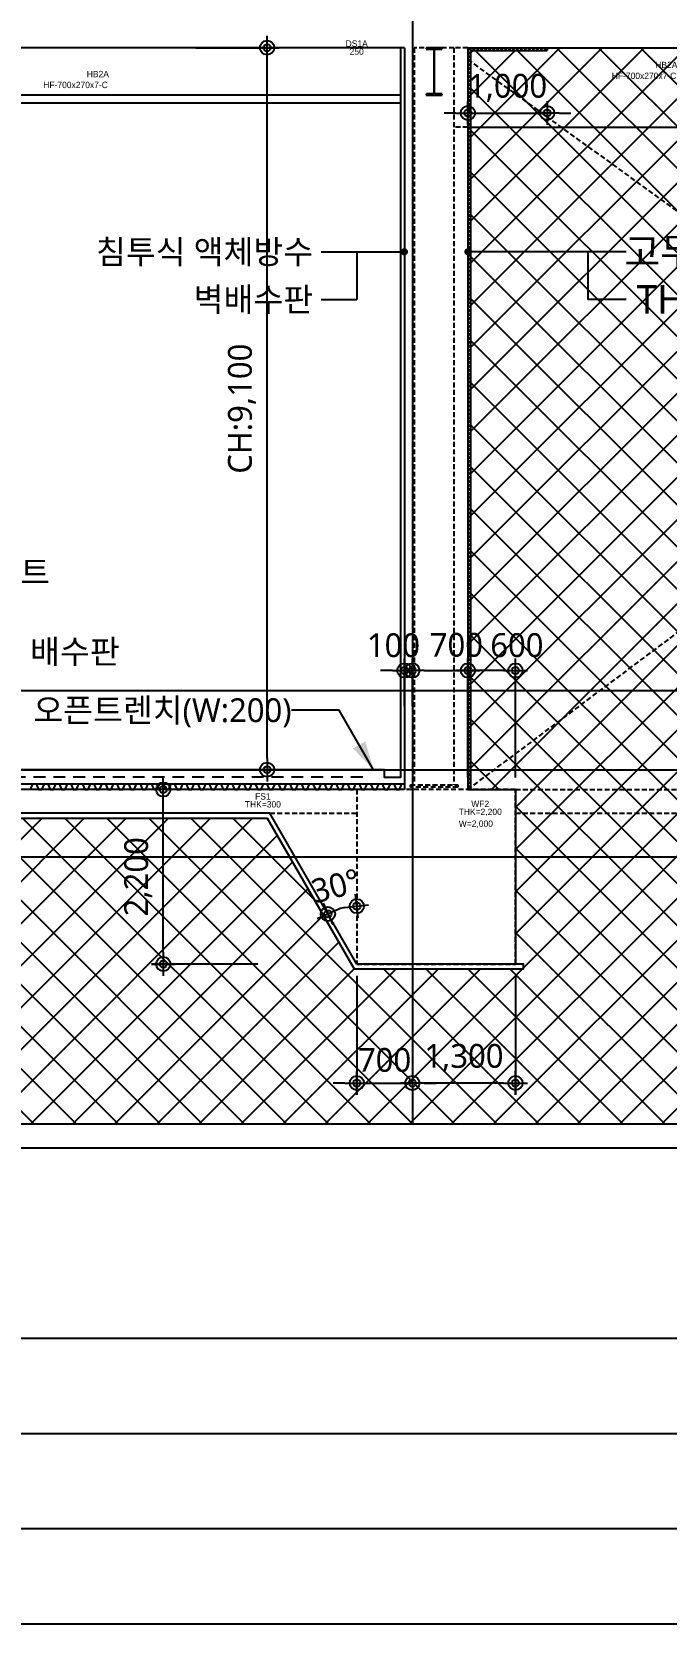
# Model space of a CAD drawing. Header units: millimetres. Extents: x 0 to 244676, y -5263 to 84354.
# Drawn here: x 192503 to 200500, y 46709 to 66779 of the extents above; entities that cross this region are included whole.
import ezdxf
from ezdxf.enums import TextEntityAlignment as Align

# ---------------------------------------------------------------- set-up
doc = ezdxf.new("R2010")
doc.units = ezdxf.units.MM
doc.header["$LTSCALE"] = 100
doc.header["$MEASUREMENT"] = 0
doc.header["$PDSIZE"] = -10
for name, pattern in [('CENTER', [2, 1.25, -0.25, 0.25, -0.25]), ('HID', [2.5, 1.5, -1]), ('HIDDEN2', [0.1875, 0.125, -0.0625])]:
    doc.linetypes.add(name, pattern=pattern)
doc.layers.get('Defpoints').update_dxf_attribs({"color": 171, "linetype": 'CONTINUOUS'})
for name, color, linetype in [('251', 251, 'CONTINUOUS'), ('CEN(ST)', 1, 'CENTER'), ('CON', 2, 'CONTINUOUS'), ('DIM', 7, 'CONTINUOUS'), ('ELE-5', 5, 'CONTINUOUS'), ('ELE-6', 8, 'CONTINUOUS'), ('FIN', 8, 'CONTINUOUS'), ('HAT-252', 252, 'CONTINUOUS'), ('LED', 7, 'CONTINUOUS'), ('NDIM', 7, 'CONTINUOUS'), ('TEXT(MIN)', 7, 'CONTINUOUS'), ('TEXT(노트)', 7, 'CONTINUOUS'), ('wire-meshes', 1, 'CONTINUOUS'), ('배수판', 5, 'CONTINUOUS'), ('벽배수판', 3, 'CONTINUOUS')]:
    doc.layers.add(name, color=color, linetype=linetype)
doc.styles.add('CGS', font='cgse', dxfattribs={"bigfont": 'cgs'})
doc.styles.add('TE', font='malgun_0.ttf')
doc.styles.add('나눔바른고딕', font='NanumBarunGothic.ttf')
doc.dimstyles.new('BA', dxfattribs={"dimscale": 500, "dimtxt": 3, "dimasz": 1, "dimexe": 1, "dimexo": 5, "dimgap": 0.9, "dimtad": 1, "dimdec": 0, "dimdsep": 46, "dimlunit": 6, "dimtxsty": 'TE', "dimblk": 'DDD', "dimcen": 2.5, "dimclrd": 256, "dimclre": 256, "dimclrt": 3, "dimazin": 2, "dimtfac": 1, "dimtdec": 0, "dimtix": 1, "dimtmove": 2, "dimatfit": 3, "dimldrblk": 'DDD', "dimfxl": 1, "dimtolj": 1, "dimtzin": 0, "dimarcsym": 2})

# ---------------------------------------------------------------- blocks, each defined once
blk = doc.blocks.new('DDD')
at = {"layer": 'DIM', "color": 0}
for p, q in [((-1, 0), (1, 0)), ((0, -1), (0, 1))]:
    blk.add_line(p, q, dxfattribs=at)
for radius in [0.6, 0.3]:
    blk.add_circle((0, 0), radius, dxfattribs=at)
blk = doc.blocks.new('*D208')
at = {"layer": 'Defpoints', "color": 0, "ltscale": 0.4, "transparency": 16777216}
for p in [(193819, 66579), (195469, 66579), (193819, 57479)]:
    blk.add_point(p, dxfattribs=at)
at = {"layer": 'NDIM', "lineweight": -2, "ltscale": 0.4, "transparency": 16777216}
for p, q in [((194569, 66579), (195619, 66579)), ((195469, 57629), (195469, 66429)), ((194569, 57479), (195619, 57479))]:
    blk.add_line(p, q, dxfattribs=at)
at = {"layer": 'NDIM', "lineweight": -2, "ltscale": 0.4, "transparency": 16777216, "xscale": 150, "yscale": 150, "zscale": 150}
for p, rotation in [((195469, 66579), 90), ((195469, 57479), 270)]:
    blk.add_blockref('DDD', p, dxfattribs=dict(at, rotation=rotation))
at = {"layer": 'NDIM', "color": 3, "ltscale": 0.4, "transparency": 16777216, "insert": (195153, 62029), "char_height": 300, "attachment_point": 5, "rotation": 90, "style": 'TE'}
blk.add_mtext('\\A1;CH:9,100', dxfattribs=at)
blk = doc.blocks.new('*D221')
at = {"layer": 'Defpoints', "color": 0, "ltscale": 0.4, "transparency": 16777216}
for p in [(198000, 66544), (199000, 66544), (199000, 65756)]:
    blk.add_point(p, dxfattribs=at)
at = {"layer": 'NDIM', "lineweight": -2, "ltscale": 0.4, "transparency": 16777216}
for p, q in [((197850, 65756), (197700, 65756)), ((198000, 65794), (198000, 65606)), ((198000, 65756), (199000, 65756)), ((199000, 65794), (199000, 65606)), ((199150, 65756), (199300, 65756))]:
    blk.add_line(p, q, dxfattribs=at)
at = {"layer": 'NDIM', "lineweight": -2, "ltscale": 0.4, "transparency": 16777216, "xscale": 150, "yscale": 150, "zscale": 150}
blk.add_blockref('DDD', (198000, 65756), dxfattribs=at)
at = {"layer": 'NDIM', "lineweight": -2, "ltscale": 0.4, "transparency": 16777216, "xscale": 150, "yscale": 150, "zscale": 150, "rotation": 180}
blk.add_blockref('DDD', (199000, 65756), dxfattribs=at)
at = {"layer": 'NDIM', "color": 3, "ltscale": 0.4, "transparency": 16777216, "insert": (198500, 66072), "char_height": 300, "attachment_point": 5, "style": 'TE'}
blk.add_mtext('\\A1;1,000', dxfattribs=at)
blk = doc.blocks.new('*D191')
at = {"layer": 'Defpoints', "color": 0, "ltscale": 0.4, "transparency": 16777216}
for p in [(194160, 57229), (195503, 57229), (195503, 55029)]:
    blk.add_point(p, dxfattribs=at)
at = {"layer": 'NDIM', "lineweight": -2, "ltscale": 0.4, "transparency": 16777216}
for p, q in [((195353, 57229), (194010, 57229)), ((194160, 55179), (194160, 57079)), ((195353, 55029), (194010, 55029))]:
    blk.add_line(p, q, dxfattribs=at)
at = {"layer": 'NDIM', "lineweight": -2, "ltscale": 0.4, "transparency": 16777216, "xscale": 150, "yscale": 150, "zscale": 150}
for p, rotation in [((194160, 57229), 90), ((194160, 55029), 270)]:
    blk.add_blockref('DDD', p, dxfattribs=dict(at, rotation=rotation))
at = {"layer": 'NDIM', "color": 3, "ltscale": 0.4, "transparency": 16777216, "insert": (193845, 56129), "char_height": 300, "attachment_point": 5, "rotation": 90, "style": 'TE'}
blk.add_mtext('\\A1;2,200', dxfattribs=at)
blk = doc.blocks.new('*D192')
at = {"layer": 'Defpoints', "color": 0, "ltscale": 0.4, "transparency": 16777216}
for p in [(196600, 55029), (197300, 55029), (197300, 53529)]:
    blk.add_point(p, dxfattribs=at)
at = {"layer": 'NDIM', "lineweight": -2, "ltscale": 0.4, "transparency": 16777216}
for p, q in [((196600, 54879), (196600, 53379)), ((197300, 54879), (197300, 53379)), ((196450, 53529), (196300, 53529)), ((196600, 53529), (197300, 53529)), ((197450, 53529), (197600, 53529))]:
    blk.add_line(p, q, dxfattribs=at)
at = {"layer": 'NDIM', "lineweight": -2, "ltscale": 0.4, "transparency": 16777216, "xscale": 150, "yscale": 150, "zscale": 150}
blk.add_blockref('DDD', (196600, 53529), dxfattribs=at)
at = {"layer": 'NDIM', "lineweight": -2, "ltscale": 0.4, "transparency": 16777216, "xscale": 150, "yscale": 150, "zscale": 150, "rotation": 180}
blk.add_blockref('DDD', (197300, 53529), dxfattribs=at)
at = {"layer": 'NDIM', "color": 3, "ltscale": 0.4, "transparency": 16777216, "insert": (196950, 53819), "char_height": 300, "attachment_point": 5, "style": 'TE'}
blk.add_mtext('\\A1;700', dxfattribs=at)
blk = doc.blocks.new('*D193')
at = {"layer": 'Defpoints', "color": 0, "ltscale": 0.4, "transparency": 16777216}
for p in [(195878, 56279), (196600, 56279), (196473, 55748), (196600, 55029), (196600, 55029)]:
    blk.add_point(p, dxfattribs=at)
at = {"layer": 'NDIM', "lineweight": -2, "ltscale": 0.4, "transparency": 16777216}
blk.add_arc((196600, 55029), 730, 101.7945, 108.2055, dxfattribs=at)
at = {"layer": 'NDIM', "lineweight": -2, "ltscale": 0.4, "transparency": 16777216, "xscale": 150, "yscale": 150, "zscale": 150}
for p, rotation in [((196235, 55661), 204.1027424102794), ((196600, 55759), 5.897257589603462)]:
    blk.add_blockref('DDD', p, dxfattribs=dict(at, rotation=rotation))
at = {"layer": 'NDIM', "color": 3, "ltscale": 0.4, "transparency": 16777216, "insert": (196336, 56014), "char_height": 300, "attachment_point": 5, "rotation": 15, "style": 'TE'}
blk.add_mtext('\\A1;30°', dxfattribs=at)
blk = doc.blocks.new('*D194')
at = {"layer": 'Defpoints', "color": 0, "ltscale": 0.4, "transparency": 16777216}
for p in [(197300, 55029), (198600, 55029), (197300, 53529)]:
    blk.add_point(p, dxfattribs=at)
at = {"layer": 'NDIM', "lineweight": -2, "ltscale": 0.4, "transparency": 16777216}
for p, q in [((197300, 54879), (197300, 53379)), ((198600, 54879), (198600, 53379)), ((198450, 53529), (197450, 53529))]:
    blk.add_line(p, q, dxfattribs=at)
at = {"layer": 'NDIM', "lineweight": -2, "ltscale": 0.4, "transparency": 16777216, "xscale": 150, "yscale": 150, "zscale": 150, "rotation": 180}
blk.add_blockref('DDD', (197300, 53529), dxfattribs=at)
at = {"layer": 'NDIM', "lineweight": -2, "ltscale": 0.4, "transparency": 16777216, "xscale": 150, "yscale": 150, "zscale": 150}
blk.add_blockref('DDD', (198600, 53529), dxfattribs=at)
at = {"layer": 'NDIM', "color": 3, "ltscale": 0.4, "transparency": 16777216, "insert": (197950, 53845), "char_height": 300, "attachment_point": 5, "style": 'TE'}
blk.add_mtext('\\A1;1,300', dxfattribs=at)
blk = doc.blocks.new('*D195')
at = {"layer": 'Defpoints', "color": 0, "ltscale": 0.4, "transparency": 16777216}
for p in [(198000, 58729), (197300, 58129), (198000, 58129)]:
    blk.add_point(p, dxfattribs=at)
at = {"layer": 'NDIM', "lineweight": -2, "ltscale": 0.4, "transparency": 16777216}
for p, q in [((197300, 58279), (197300, 58879)), ((198000, 58279), (198000, 58879)), ((197450, 58729), (197850, 58729))]:
    blk.add_line(p, q, dxfattribs=at)
at = {"layer": 'NDIM', "lineweight": -2, "ltscale": 0.4, "transparency": 16777216, "xscale": 150, "yscale": 150, "zscale": 150, "rotation": 180}
blk.add_blockref('DDD', (197300, 58729), dxfattribs=at)
at = {"layer": 'NDIM', "lineweight": -2, "ltscale": 0.4, "transparency": 16777216, "xscale": 150, "yscale": 150, "zscale": 150}
blk.add_blockref('DDD', (198000, 58729), dxfattribs=at)
at = {"layer": 'NDIM', "color": 3, "ltscale": 0.4, "transparency": 16777216, "insert": (197855, 59051), "char_height": 300, "attachment_point": 5, "style": 'TE'}
blk.add_mtext('\\A1;700', dxfattribs=at)
blk = doc.blocks.new('*D196')
at = {"layer": 'Defpoints', "color": 0, "ltscale": 0.4, "transparency": 16777216}
for p in [(197200, 58729), (197200, 58129), (197300, 58129)]:
    blk.add_point(p, dxfattribs=at)
at = {"layer": 'NDIM', "lineweight": -2, "ltscale": 0.4, "transparency": 16777216}
for p, q in [((197200, 58279), (197200, 58879)), ((197300, 58279), (197300, 58879)), ((197050, 58729), (196900, 58729)), ((197300, 58729), (197200, 58729)), ((197450, 58729), (197600, 58729))]:
    blk.add_line(p, q, dxfattribs=at)
at = {"layer": 'NDIM', "lineweight": -2, "ltscale": 0.4, "transparency": 16777216, "xscale": 150, "yscale": 150, "zscale": 150}
blk.add_blockref('DDD', (197200, 58729), dxfattribs=at)
at = {"layer": 'NDIM', "lineweight": -2, "ltscale": 0.4, "transparency": 16777216, "xscale": 150, "yscale": 150, "zscale": 150, "rotation": 180}
blk.add_blockref('DDD', (197300, 58729), dxfattribs=at)
at = {"layer": 'NDIM', "color": 3, "ltscale": 0.4, "transparency": 16777216, "insert": (197062, 59046), "char_height": 300, "attachment_point": 5, "style": 'TE'}
blk.add_mtext('\\A1;100', dxfattribs=at)
blk = doc.blocks.new('*D197')
at = {"layer": 'Defpoints', "color": 0, "ltscale": 0.4, "transparency": 16777216}
for p in [(198000, 58729), (198000, 57229), (198600, 57229)]:
    blk.add_point(p, dxfattribs=at)
at = {"layer": 'NDIM', "lineweight": -2, "ltscale": 0.4, "transparency": 16777216}
for p, q in [((198000, 57379), (198000, 58879)), ((198600, 57379), (198600, 58879)), ((198450, 58729), (198150, 58729))]:
    blk.add_line(p, q, dxfattribs=at)
at = {"layer": 'NDIM', "lineweight": -2, "ltscale": 0.4, "transparency": 16777216, "xscale": 150, "yscale": 150, "zscale": 150, "rotation": 180}
blk.add_blockref('DDD', (198000, 58729), dxfattribs=at)
at = {"layer": 'NDIM', "lineweight": -2, "ltscale": 0.4, "transparency": 16777216, "xscale": 150, "yscale": 150, "zscale": 150}
blk.add_blockref('DDD', (198600, 58729), dxfattribs=at)
at = {"layer": 'NDIM', "color": 3, "ltscale": 0.4, "transparency": 16777216, "insert": (198618, 59047), "char_height": 300, "attachment_point": 5, "style": 'TE'}
blk.add_mtext('\\A1;600', dxfattribs=at)

msp = doc.modelspace()

# ---------------------------------------------------------------- hatches: boundary and pattern name
at = {"layer": 'HAT-252', "ltscale": 10000}
h = msp.add_hatch(dxfattribs=at)
h.set_pattern_fill('ANSI37', color=256, scale=3000)
edge = h.paths.add_edge_path()
edge.add_line((216500, 67229), (216500, 53009))
edge.add_line((216500, 53009), (143300, 53009))
edge.add_line((143300, 53009), (143300, 56569))
edge.add_line((143300, 56569), (153934.6, 56569))
edge.add_line((153934.6, 56569), (154685.2, 57869))
edge.add_line((154685.2, 57869), (180663, 57869))
edge.add_line((180663, 57869), (181240.4, 56869))
edge.add_line((181240.4, 56869), (195468.4, 56869))
edge.add_line((195468.4, 56869), (196565.4, 54969))
edge.add_line((196565.4, 54969), (198700, 54969))
edge.add_line((198700, 54969), (198700, 55029))
edge.add_line((198700, 55029), (198600, 55029))
edge.add_line((198600, 55029), (198600, 57229))
edge.add_line((198600, 57229), (198035, 57229))
edge.add_line((198035, 57229), (198035, 66544))
edge.add_line((198035, 66544), (199000, 66544))
edge.add_line((199000, 66544), (199000, 66579))
edge.add_line((199000, 66579), (200641, 66579))
edge.add_line((200641, 66579), (200641, 66573))
edge.add_line((200641, 66573), (200703, 66573))
edge.add_arc((200703, 66561), 12, 0, 90, ccw=False)
edge.add_line((200715, 66561), (200715, 65897))
edge.add_arc((200733, 65897), 18, 180, 270)
edge.add_line((200733, 65879), (200967, 65879))
edge.add_arc((200967, 65897), 18, 270, 360)
edge.add_line((200985, 65897), (200985, 66561))
edge.add_arc((200997, 66561), 12, 90, 180, ccw=False)
edge.add_line((200997, 66573), (201059, 66573))
edge.add_line((201059, 66573), (201059, 66579))
edge.add_line((201059, 66579), (203891, 66579))
edge.add_line((203891, 66579), (203891, 66573))
edge.add_line((203891, 66573), (203953, 66573))
edge.add_arc((203953, 66561), 12, 0, 90, ccw=False)
edge.add_line((203965, 66561), (203965, 65897))
edge.add_arc((203983, 65897), 18, 180, 270)
edge.add_line((203983, 65879), (204217, 65879))
edge.add_arc((204217, 65897), 18, 270, 360)
edge.add_line((204235, 65897), (204235, 66561))
edge.add_arc((204247, 66561), 12, 90, 180, ccw=False)
edge.add_line((204247, 66573), (204309, 66573))
edge.add_line((204309, 66573), (204309, 66579))
edge.add_line((204309, 66579), (207141, 66579))
edge.add_line((207141, 66579), (207141, 66573))
edge.add_line((207141, 66573), (207203, 66573))
edge.add_arc((207203, 66561), 12, 0, 90, ccw=False)
edge.add_line((207215, 66561), (207215, 65897))
edge.add_arc((207233, 65897), 18, 180, 270)
edge.add_line((207233, 65879), (207467, 65879))
edge.add_arc((207467, 65897), 18, 270, 360)
edge.add_line((207485, 65897), (207485, 66561))
edge.add_arc((207497, 66561), 12, 90, 180, ccw=False)
edge.add_line((207497, 66573), (207559, 66573))
edge.add_line((207559, 66573), (207559, 66579))
edge.add_line((207559, 66579), (210500, 66579))
edge.add_line((210500, 66579), (210500, 65979))
edge.add_line((210500, 65979), (210700, 65979))
edge.add_line((210700, 65979), (210700, 57229))
edge.add_line((210700, 57229), (207500, 57229))
edge.add_line((207500, 57229), (207500, 55029))
edge.add_line((207500, 55029), (207400, 55029))
edge.add_line((207400, 55029), (207400, 54969))
edge.add_line((207400, 54969), (211600, 54969))
edge.add_line((211600, 54969), (211600, 55029))
edge.add_line((211600, 55029), (211500, 55029))
edge.add_line((211500, 55029), (211500, 65929))
edge.add_line((211500, 65929), (211535, 65929))
edge.add_line((211535, 65929), (211535, 67229))
edge.add_line((211535, 67229), (216500, 67229))

# ---------------------------------------------------------------- linework, layer by layer
at = {"layer": '251', "ltscale": 0.5}
for p, q in [((198035, 66579), (198035, 57229)), ((198035, 66544), (199000, 66544)), ((199000, 66579), (199000, 66544))]:
    msp.add_line(p, q, dxfattribs=at)
at = {"layer": 'CEN(ST)', "ltscale": 10000}
for p, q in [((197300, 74941), (197300, 53009)), ((142300, 58479), (216500, 58479)), ((142300, 57479), (216500, 57479)), ((142300, 56379), (216500, 56379))]:
    msp.add_line(p, q, dxfattribs=at)
at = {"layer": 'CON', "ltscale": 10000}
msp.add_line((197200, 66579), (143300, 66579), dxfattribs=at)
at = {"layer": 'CON', "ltscale": 0.1}
for p, q in [((197200, 66579), (197200, 57229)), ((198000, 66579), (210700, 66579)), ((197200, 57229), (181575, 57229)), ((198000, 57229), (198600, 57229)), ((198600, 57229), (198600, 55029)), ((195503, 56929), (181275, 56929)), ((196600, 55029), (195503, 56929)), ((198600, 55029), (196600, 55029))]:
    msp.add_line(p, q, dxfattribs=at)
at = {"layer": 'CON', "ltscale": 1000}
msp.add_line((198000, 66579), (198000, 57229), dxfattribs=at)
at = {"layer": 'Defpoints', "ltscale": 10000}
for points in [[(222800, 46709), (136000, 46709), (136000, 81241), (222800, 81241)], [(221600, 47909), (137200, 47909), (137200, 80041), (221600, 80041)], [(220400, 49109), (138400, 49109), (138400, 78841), (220400, 78841)], [(219200, 50309), (139600, 50309), (139600, 77641), (219200, 77641)], [(216800, 52709), (142000, 52709), (142000, 75241), (216800, 75241)], [(216500, 53009), (142300, 53009), (142300, 74941), (216500, 74941)]]:
    msp.add_lwpolyline(points, close=True, dxfattribs=at)
at = {"layer": 'ELE-5'}
msp.add_line((198000, 65579), (207500, 65579), dxfattribs=at)
at = {"layer": 'ELE-6', "linetype": 'HIDDEN2', "ltscale": 5}
for p, q in [((197325, 66579), (197325, 57289)), ((197825, 66579), (197325, 66579)), ((197825, 66579), (197825, 57289)), ((198000, 66579), (197825, 66579)), ((198000, 57229), (210500, 66579)), ((198000, 66429), (210700, 57229)), ((198000, 65579), (197825, 65579)), ((198600, 57229), (207500, 57229)), ((195503, 56929), (196600, 56929)), ((198600, 56929), (207500, 56929))]:
    msp.add_line(p, q, dxfattribs=at)
at = {"layer": 'ELE-6', "ltscale": 10000}
for p, q in [((197150, 65979), (186035, 65979)), ((197150, 65879), (186035, 65879))]:
    msp.add_line(p, q, dxfattribs=at)
at = {"layer": 'ELE-6', "linetype": 'HIDDEN2', "ltscale": 5}
for points in [[(198600, 57229), (196600, 57229), (196600, 55029), (198600, 55029)], [(197275, 57289), (197875, 57289), (197875, 57259), (197275, 57259)]]:
    msp.add_lwpolyline(points, close=True, dxfattribs=at)
at = {"layer": 'FIN'}
msp.add_line((197150, 57479), (197200, 57479), dxfattribs=at)
at = {"layer": 'FIN', "linetype": 'HIDDEN2', "ltscale": 0.5}
msp.add_lwpolyline([(197675, 66562), (197675, 66579), (197475, 66579), (197475, 66562), (197569.5, 66562), (197569.5, 65996), (197475, 65996), (197475, 65979), (197675, 65979), (197675, 65996), (197580.5, 65996), (197580.5, 66562)], close=True, dxfattribs=at)
at = {"layer": 'FIN', "ltscale": 0.1}
msp.add_lwpolyline([(143300, 56569), (153934.6, 56569), (154685.2, 57869), (180663, 57869), (181240.4, 56869), (195468.4, 56869), (196565.4, 54969), (198700, 54969), (198700, 55029), (198600, 55029)], dxfattribs=at)
at = {"layer": 'FIN'}
for points in [[(196950, 57479), (181775, 57479), (181775, 57379), (181575, 57379)], [(197150, 57479), (197150, 57379), (196950, 57379), (196950, 57479)], [(181575, 57299), (197200, 57299)]]:
    msp.add_lwpolyline(points, dxfattribs=at)
at = {"layer": 'HAT-252', "linetype": 'HID', "ltscale": 0.2}
for p, q in [((198010, 66579), (198010, 57229)), ((198010, 66569), (199000, 66569))]:
    msp.add_line(p, q, dxfattribs=at)
at = {"layer": 'LED'}
for p, q in [((196150, 64006.3), (197200, 64006.3)), ((199997, 64006.3), (198000, 64006.3)), ((199511.2, 64006.3), (199511.2, 63406.3)), ((199997, 63406.3), (199511.2, 63406.3))]:
    msp.add_line(p, q, dxfattribs=at)
at = {"layer": 'LED', "ltscale": 10000}
for p in [(196600, 64006.3), (196150, 63406.3)]:
    msp.add_line(p, (196600, 63406.3), dxfattribs=at)
at = {"layer": 'LED', "const_width": 45}
for points in [[(197200, 63983.8, 1), (197200, 64028.8, 1)], [(198000, 63983.8, -1), (198000, 64028.8, -1)]]:
    msp.add_lwpolyline(points, format="xyb", close=True, dxfattribs=at)
at = {"layer": 'LED'}
msp.add_lwpolyline([(196810.3, 57479), (196377.3, 58229), (195777.3, 58229)], dxfattribs=at)
msp.add_solid([(196810.3, 57479), (196708.2, 57835.8), (196552.4, 57745.8)], dxfattribs=at)
at = {"layer": 'wire-meshes', "linetype": 'HID'}
msp.add_lwpolyline([(181775, 57389), (196774.4, 57389)], dxfattribs=at)
at = {"layer": '배수판'}
msp.add_lwpolyline([(192485.4, 57229), (192515.3, 57299), (192558.1, 57299), (192588, 57229), (192630.8, 57229), (192660.7, 57299), (192703.5, 57299), (192733.4, 57229), (192776.2, 57229), (192806.1, 57299), (192848.9, 57299), (192878.8, 57229), (192921.6, 57229), (192951.5, 57299), (192994.3, 57299), (193024.2, 57229), (193067, 57229), (193096.9, 57299), (193139.7, 57299), (193169.6, 57229), (193212.4, 57229), (193242.3, 57299), (193285.1, 57299), (193315, 57229), (193357.8, 57229), (193387.7, 57299), (193430.5, 57299), (193460.4, 57229), (193503.2, 57229), (193533.1, 57299), (193575.9, 57299), (193605.8, 57229), (193648.6, 57229), (193678.5, 57299), (193721.3, 57299), (193751.2, 57229), (193794, 57229), (193823.9, 57299), (193866.7, 57299), (193896.6, 57229), (193939.4, 57229), (193969.3, 57299), (194012.1, 57299), (194042, 57229), (194084.8, 57229), (194114.7, 57299), (194157.5, 57299), (194187.4, 57229), (194230.2, 57229), (194260.1, 57299), (194302.9, 57299), (194332.8, 57229), (194375.6, 57229), (194405.5, 57299), (194448.3, 57299), (194478.2, 57229), (194521, 57229), (194550.9, 57299), (194593.7, 57299), (194623.6, 57229), (194666.4, 57229), (194696.3, 57299), (194739.1, 57299), (194769, 57229), (194811.7, 57229), (194841.7, 57299), (194884.4, 57299), (194914.4, 57229), (194957.1, 57229), (194987.1, 57299), (195029.8, 57299), (195059.8, 57229), (195102.5, 57229), (195132.5, 57299), (195175.2, 57299), (195205.2, 57229), (195247.9, 57229), (195277.9, 57299), (195320.6, 57299), (195350.6, 57229), (195393.3, 57229), (195423.3, 57299), (195466, 57299), (195496, 57229), (195538.7, 57229), (195568.7, 57299), (195611.4, 57299), (195641.4, 57229), (195684.1, 57229), (195714.1, 57299), (195756.8, 57299), (195786.8, 57229), (195829.5, 57229), (195859.5, 57299), (195902.2, 57299), (195932.2, 57229), (195974.9, 57229), (196004.9, 57299), (196047.6, 57299), (196077.6, 57229), (196120.3, 57229), (196150.3, 57299), (196193, 57299), (196223, 57229), (196265.7, 57229), (196295.7, 57299), (196338.4, 57299), (196368.4, 57229), (196411.1, 57229), (196441.1, 57299), (196483.8, 57299), (196513.8, 57229), (196556.5, 57229), (196586.5, 57299), (196629.2, 57299), (196659.2, 57229), (196701.9, 57229), (196731.9, 57299), (196774.6, 57299), (196804.5, 57229), (196847.3, 57229), (196877.2, 57299), (196920, 57299), (196949.9, 57229), (196992.7, 57229), (197022.6, 57299), (197065.4, 57299), (197095.3, 57229), (197138.1, 57229), (197168, 57299), (197200, 57299)], dxfattribs=at)
at = {"layer": '벽배수판', "ltscale": 0.1}
msp.add_line((197150, 66579), (197150, 57479), dxfattribs=at)

# ---------------------------------------------------------------- texts
at = {"layer": 'Defpoints', "style": 'CGS'}
for s, p in [('DS1A', (196598.6, 66567)), ('250', (196598.6, 66467)), ('HB2A', (193335.3, 66183.3)), ('HF-700x270x7-C', (200221.1, 66160.4)), ('HB2A', (200502.6, 66297.7)), ('HF-700x270x7-C', (193053.9, 66046)), ('THK=300', (195415.7, 56978.6)), ('FS1', (195415.7, 57078.6)), ('WF2', (198156.1, 56984.2)), ('W=2,000', (198100.9, 56734.4)), ('THK=2,200', (198156.1, 56884.2))]:
    msp.add_text(s, height=80, dxfattribs=at).set_placement(p, align=Align.BOTTOM_CENTER)
at = {"layer": 'TEXT(MIN)', "style": '나눔바른고딕'}
for s, p in [('침투식 액체방수', (196049.4, 64006.3)), ('벽배수판', (196049.4, 63406.3)), ('오픈트렌치(W:200)', (195777.3, 58229))]:
    msp.add_text(s, height=300, dxfattribs=at).set_placement(p, align=Align.MIDDLE_RIGHT)
for s, p in [('THK180 무근콘크리트', (188953.5, 59967.4)), ('침투성방수 / THK70 배수판', (188953.5, 58967.4))]:
    msp.add_text(s, height=300, dxfattribs=at).set_placement(p, align=Align.MIDDLE_LEFT)
at = {"layer": 'TEXT(노트)', "style": '나눔바른고딕'}
for s, p in [('고무화아스팔트 복합방수', (205065, 64006.3)), ('THK25 하이브리드 저방사 단열재', (206896.5, 63406.3))]:
    msp.add_text(s, height=360, dxfattribs=at).set_placement(p, align=Align.MIDDLE_RIGHT)

# ---------------------------------------------------------------- dimensions: what is measured, and where the dimension line sits
at = {"layer": 'NDIM', "ltscale": 0.4}
dim = msp.add_linear_dim(base=(195469.2, 66579), p1=(193819.2, 57479), p2=(193819.2, 66579), angle=90, text='CH:<>', dimstyle='BA', override={"dimscale": 150, "dimtxt": 2}, dxfattribs=at)
dim.commit()
dim.dimension.update_dxf_attribs({"geometry": '*D208', "text_midpoint": (195153.2, 62029)})
for base, p1, p2, override, picture, middle in [((199000, 65756.4), (198000, 66544), (199000, 66544), {"dimscale": 150, "dimtxt": 2}, '*D221', (198500, 66072.4)), ((197300, 53529), (196600, 55029), (197300, 55029), {"dimscale": 150, "dimtxt": 2, "dimexo": 1}, '*D192', (196950, 53819))]:
    dim = msp.add_linear_dim(base=base, p1=p1, p2=p2, dimstyle='BA', override=override, dxfattribs=at)
    dim.commit()
    dim.dimension.update_dxf_attribs({"geometry": picture, "text_midpoint": middle})
for base, p1, p2, picture, middle in [((197200, 58729), (197300, 58129), (197200, 58129), '*D196', (197062, 59045.8)), ((198000, 58729), (198600, 57229), (198000, 57229), '*D197', (198617.8, 59046.6))]:
    dim = msp.add_linear_dim(base=base, p1=p1, p2=p2, angle=180, dimstyle='BA', override={"dimscale": 150, "dimtxt": 2, "dimexo": 1}, dxfattribs=at)
    dim.commit()
    dim.dimension.update_dxf_attribs({"geometry": picture, "text_midpoint": middle, "dimtype": 160})
dim = msp.add_linear_dim(base=(198000, 58729), p1=(197300, 58129), p2=(198000, 58129), dimstyle='BA', override={"dimscale": 150, "dimtxt": 2, "dimexo": 1}, dxfattribs=at)
dim.commit()
dim.dimension.update_dxf_attribs({"geometry": '*D195', "text_midpoint": (197855.2, 59050.7), "dimtype": 160})
for base, p1, p2, angle, picture, middle in [((194159.7, 57229), (195503, 55029), (195503, 57229), 90, '*D191', (193844.5, 56129)), ((197300, 53529), (198600, 55029), (197300, 55029), 180, '*D194', (197950, 53845))]:
    dim = msp.add_linear_dim(base=base, p1=p1, p2=p2, angle=angle, dimstyle='BA', override={"dimscale": 150, "dimtxt": 2, "dimexo": 1}, dxfattribs=at)
    dim.commit()
    dim.dimension.update_dxf_attribs({"geometry": picture, "text_midpoint": middle})
dim = msp.add_angular_dim_2l(base=(196473.2, 55747.9), line1=((196600, 55029), (196600, 56279)), line2=((196600, 55029), (195878.3, 56279)), dimstyle='BA', override={"dimscale": 150, "dimtxt": 2}, dxfattribs=at)
dim.commit()
dim.dimension.update_dxf_attribs({"geometry": '*D193', "text_midpoint": (196336, 56014.2)})

doc.saveas('drawing.dxf')
